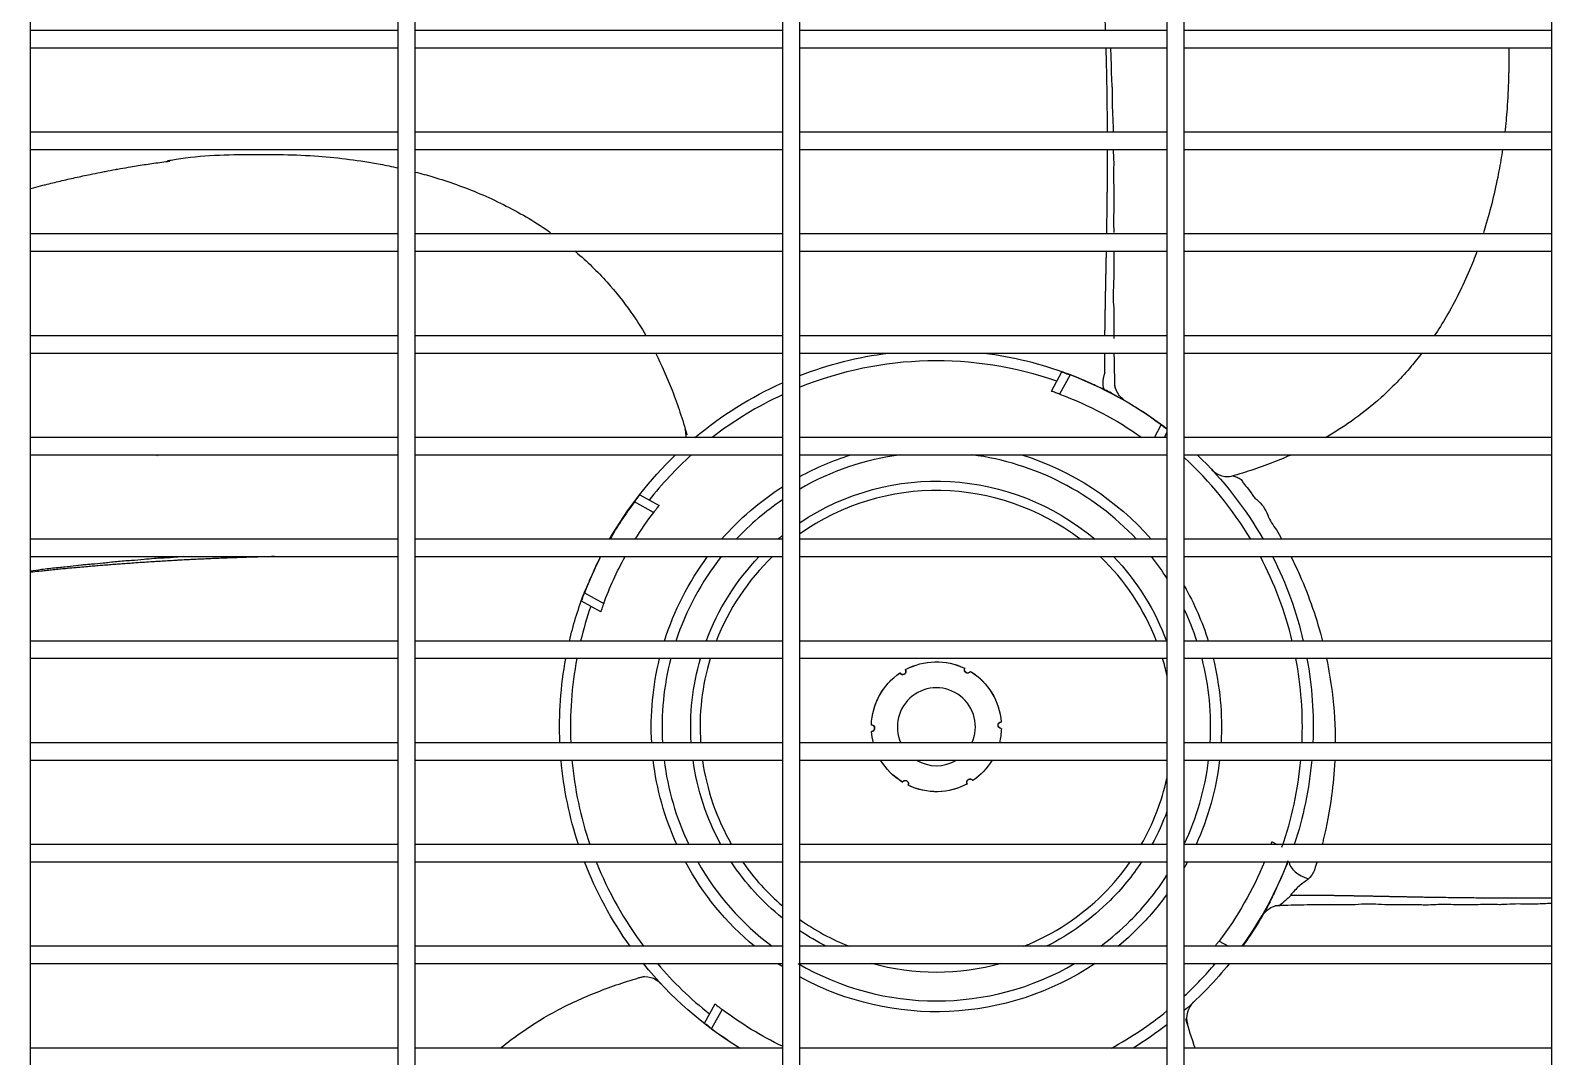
# Model space of a CAD drawing. Extents: x 58467 to 79089, y -33726 to -17391.
# Drawn here: x 72204.52 to 72239.64, y -19192.03 to -19168.33 of the extents above; entities that cross this region are included whole.
import ezdxf

# ---------------------------------------------------------------- set-up
doc = ezdxf.new("R2010")
doc.units = 0
doc.header["$LTSCALE"] = 100

# ---------------------------------------------------------------- blocks, each defined once
blk = doc.blocks.new('ZSGT')
at = {"color": 3}
for p, q in [((40264.634, -24624.08, -3.539), (40264.634, -24505.717, -3.539)), ((40273.112, -24505.717, -3.539), (40273.112, -24624.08, -3.539)), ((40273.512, -24624.08, -3.539), (40273.512, -24505.717, -3.539)), ((40281.991, -24505.717, -3.539), (40281.991, -24624.08, -3.539)), ((40282.391, -24624.08, -3.539), (40282.391, -24505.717, -3.539)), ((40290.87, -24505.717, -3.539), (40290.87, -24624.08, -3.539)), ((40291.27, -24624.08, -3.539), (40291.27, -24505.717, -3.539)), ((40299.748, -24505.717, -3.539), (40299.748, -24624.08, -3.539)), ((40273.113, -24579.479, -3.539), (40264.634, -24579.479, -3.539)), ((40281.992, -24579.479, -3.539), (40273.513, -24579.479, -3.539)), ((40290.869, -24579.479, -3.539), (40282.392, -24579.479, -3.539)), ((40299.748, -24579.479, -3.539), (40291.269, -24579.479, -3.539)), ((40264.634, -24579.878, -3.539), (40273.113, -24579.878, -3.539)), ((40273.513, -24579.878, -3.539), (40281.992, -24579.878, -3.539)), ((40282.392, -24579.878, -3.539), (40290.869, -24579.878, -3.539)), ((40291.269, -24579.878, -3.539), (40299.748, -24579.878, -3.539)), ((40273.113, -24581.828, -3.539), (40264.634, -24581.828, -3.539)), ((40281.992, -24581.828, -3.539), (40273.513, -24581.828, -3.539)), ((40290.869, -24581.828, -3.539), (40282.392, -24581.828, -3.539)), ((40299.748, -24581.828, -3.539), (40291.269, -24581.828, -3.539)), ((40264.634, -24582.228, -3.539), (40273.113, -24582.228, -3.539)), ((40273.513, -24582.228, -3.539), (40281.992, -24582.228, -3.539)), ((40282.392, -24582.228, -3.539), (40290.869, -24582.228, -3.539)), ((40291.269, -24582.228, -3.539), (40299.748, -24582.228, -3.539)), ((40273.113, -24584.178, -3.539), (40264.634, -24584.178, -3.539)), ((40281.992, -24584.178, -3.539), (40273.513, -24584.178, -3.539)), ((40290.869, -24584.178, -3.539), (40282.392, -24584.178, -3.539)), ((40299.748, -24584.178, -3.539), (40291.269, -24584.178, -3.539)), ((40264.634, -24584.578, -3.539), (40273.113, -24584.578, -3.539)), ((40273.513, -24584.578, -3.539), (40281.992, -24584.578, -3.539)), ((40282.392, -24584.578, -3.539), (40290.869, -24584.578, -3.539)), ((40291.269, -24584.578, -3.539), (40299.748, -24584.578, -3.539)), ((40273.113, -24586.527, -3.539), (40264.634, -24586.527, -3.539)), ((40281.992, -24586.527, -3.539), (40273.513, -24586.527, -3.539)), ((40290.869, -24586.527, -3.539), (40282.392, -24586.527, -3.539)), ((40299.748, -24586.527, -3.539), (40291.269, -24586.527, -3.539)), ((40264.634, -24586.927, -3.539), (40273.113, -24586.927, -3.539)), ((40273.513, -24586.927, -3.539), (40281.992, -24586.927, -3.539)), ((40282.392, -24586.927, -3.539), (40290.869, -24586.927, -3.539)), ((40291.269, -24586.927, -3.539), (40299.748, -24586.927, -3.539)), ((40288.201, -24587.808, -3.539), (40288.445, -24587.362, -3.539)), ((40288.635, -24587.432, -3.539), (40288.392, -24587.876, -3.539)), ((40273.113, -24588.878, -3.539), (40264.634, -24588.878, -3.539)), ((40281.992, -24588.878, -3.539), (40273.513, -24588.878, -3.539)), ((40290.869, -24588.878, -3.539), (40282.392, -24588.878, -3.539)), ((40290.579, -24588.878, -3.539), (40290.739, -24588.587, -3.539)), ((40290.87, -24588.765, -3.539), (40290.807, -24588.878, -3.539)), ((40299.748, -24588.878, -3.539), (40291.269, -24588.878, -3.539)), ((40264.634, -24589.278, -3.539), (40273.113, -24589.278, -3.539)), ((40267.545, -24589.278, -3.539), (40267.566, -24589.29, -3.539)), ((40273.513, -24589.278, -3.539), (40281.992, -24589.278, -3.539)), ((40282.392, -24589.278, -3.539), (40290.869, -24589.278, -3.539)), ((40291.269, -24589.278, -3.539), (40299.748, -24589.278, -3.539)), ((40291.906, -24589.621, -3.539), (40291.924, -24589.641, -3.539)), ((40278.7, -24590.204, -3.539), (40279.145, -24590.448, -3.539)), ((40279.02, -24590.608, -3.539), (40278.577, -24590.365, -3.539)), ((40273.113, -24591.228, -3.539), (40264.634, -24591.228, -3.539)), ((40281.992, -24591.228, -3.539), (40273.513, -24591.228, -3.539)), ((40290.869, -24591.228, -3.539), (40282.392, -24591.228, -3.539)), ((40299.748, -24591.228, -3.539), (40291.269, -24591.228, -3.539)), ((40264.634, -24591.628, -3.539), (40273.113, -24591.628, -3.539)), ((40273.513, -24591.628, -3.539), (40281.992, -24591.628, -3.539)), ((40282.392, -24591.628, -3.539), (40290.869, -24591.628, -3.539)), ((40291.269, -24591.628, -3.539), (40299.748, -24591.628, -3.539)), ((40277.798, -24592.902, -3.539), (40277.353, -24592.658, -3.539)), ((40277.423, -24592.468, -3.539), (40277.866, -24592.712, -3.539)), ((40273.113, -24593.577, -3.539), (40264.634, -24593.577, -3.539)), ((40281.992, -24593.577, -3.539), (40273.513, -24593.577, -3.539)), ((40290.869, -24593.577, -3.539), (40282.392, -24593.577, -3.539)), ((40299.748, -24593.577, -3.539), (40291.269, -24593.577, -3.539)), ((40264.634, -24593.977, -3.539), (40273.113, -24593.977, -3.539)), ((40273.513, -24593.977, -3.539), (40281.992, -24593.977, -3.539)), ((40282.392, -24593.977, -3.539), (40290.869, -24593.977, -3.539)), ((40291.269, -24593.977, -3.539), (40299.748, -24593.977, -3.539)), ((40273.113, -24595.927, -3.539), (40264.634, -24595.927, -3.539)), ((40281.992, -24595.927, -3.539), (40273.513, -24595.927, -3.539)), ((40290.869, -24595.927, -3.539), (40282.392, -24595.927, -3.539)), ((40299.748, -24595.927, -3.539), (40291.269, -24595.927, -3.539)), ((40264.634, -24596.327, -3.539), (40273.113, -24596.327, -3.539)), ((40273.513, -24596.327, -3.539), (40281.992, -24596.327, -3.539)), ((40282.392, -24596.327, -3.539), (40290.869, -24596.327, -3.539)), ((40291.269, -24596.327, -3.539), (40299.748, -24596.327, -3.539)), ((40273.113, -24598.277, -3.539), (40264.634, -24598.277, -3.539)), ((40281.992, -24598.277, -3.539), (40273.513, -24598.277, -3.539)), ((40290.869, -24598.277, -3.539), (40282.392, -24598.277, -3.539)), ((40299.748, -24598.277, -3.539), (40291.269, -24598.277, -3.539)), ((40293.295, -24598.211, -3.539), (40293.415, -24598.277, -3.539)), ((40264.634, -24598.677, -3.539), (40273.113, -24598.677, -3.539)), ((40273.513, -24598.677, -3.539), (40281.992, -24598.677, -3.539)), ((40282.392, -24598.677, -3.539), (40290.869, -24598.677, -3.539)), ((40291.269, -24598.677, -3.539), (40299.748, -24598.677, -3.539)), ((40292.073, -24600.506, -3.539), (40292.293, -24600.626, -3.539)), ((40273.113, -24600.626, -3.539), (40264.634, -24600.626, -3.539)), ((40281.992, -24600.626, -3.539), (40273.513, -24600.626, -3.539)), ((40290.869, -24600.626, -3.539), (40282.392, -24600.626, -3.539)), ((40299.748, -24600.626, -3.539), (40291.269, -24600.626, -3.539)), ((40264.634, -24601.026, -3.539), (40273.113, -24601.026, -3.539)), ((40273.513, -24601.026, -3.539), (40281.992, -24601.026, -3.539)), ((40282.392, -24601.026, -3.539), (40290.869, -24601.026, -3.539)), ((40291.269, -24601.026, -3.539), (40299.748, -24601.026, -3.539)), ((40279.188, -24601.492, -3.539), (40279.17, -24601.472, -3.539)), ((40291.482, -24601.916, -3.539), (40291.463, -24601.934, -3.539)), ((40280.194, -24602.404, -3.539), (40280.438, -24601.959, -3.539)), ((40280.598, -24602.083, -3.539), (40280.355, -24602.526, -3.539)), ((40273.113, -24602.976, -3.539), (40264.634, -24602.976, -3.539)), ((40281.992, -24602.976, -3.539), (40273.513, -24602.976, -3.539)), ((40290.869, -24602.976, -3.539), (40282.392, -24602.976, -3.539)), ((40299.748, -24602.976, -3.539), (40291.269, -24602.976, -3.539))]:
    blk.add_line(p, q, dxfattribs=at)
at = {"color": 3, "extrusion": (0, 0, -1)}
for centre, radius, start, end in [((-40285.547, -24595.556, 3.539), 8.699, 68.7281, 82.7104), ((-40285.547, -24595.556, 3.539), 8.699, 97.2888, 110.4357), ((-40285.551, -24595.558, 3.539), 8.702, 50.1375, 65.8505), ((-40285.547, -24595.557, 3.539), 8.191, 110.3267, 125.3728), ((-40285.547, -24595.557, 3.539), 8.699, 117.6697, 127.7283), ((-40285.547, -24595.557, 3.539), 8.699, 29.8462, 46.2041), ((-40285.547, -24595.557, 3.539), 6.582, 61.3463, 72.5288), ((-40285.547, -24595.557, 3.539), 6.582, 107.46, 138.87), ((-40285.547, -24595.557, 3.539), 8.699, 133.7974, 150.1554), ((-40285.547, -24595.557, 3.539), 5.671, 56.1881, 130.2356), ((-40285.547, -24595.557, 3.539), 6.582, 41.1187, 57.3019), ((-40285.547, -24595.557, 3.539), 8.191, 31.9061, 37.1733), ((-40285.547, -24595.557, 3.539), 5.671, 49.7531, 51.1706), ((-40285.547, -24595.557, 3.539), 8.191, 20.3267, 28.6663), ((-40285.547, -24595.557, 3.539), 6.582, 17.4994, 36.6469), ((-40285.547, -24595.557, 3.539), 5.671, 20.4244, 43.8468), ((-40285.547, -24595.557, 3.539), 5.671, 136.1419, 159.8006), ((-40285.547, -24595.557, 3.539), 8.699, 153.1491, 166.8469), ((-40285.547, -24595.557, 3.539), 6.582, 150.3844, 162.4894), ((-40285.547, -24595.557, 3.539), 8.699, 13.1523, 20.4357), ((-40285.547, -24595.557, 3.539), 8.699, 357.5599, 10.4611), ((-40285.547, -24595.557, 3.539), 6.582, 356.7712, 13.8825), ((-40285.547, -24595.557, 3.539), 5.671, 356.2537, 16.1662), ((-40285.547, -24595.557, 3.539), 1.5, 61.5149, 115.7863), ((-40285.547, -24595.557, 3.539), 1.5, 61.6151, 115.8849), ((-40285.547, -24595.557, 3.539), 6.582, 166.1063, 183.2175), ((-40285.547, -24595.557, 3.539), 8.699, 169.5381, 182.4392), ((-40285.547, -24595.557, 3.539), 1.5, 1.6151, 55.8849), ((-40285.547, -24595.557, 3.539), 1.5, 1.5149, 55.7851), ((-40284.769, -24594.275, 3.539), 0.075, 150.1825, 327.3175), ((-40286.268, -24594.242, 3.539), 0.075, 210.1825, 27.3175), ((-40285.547, -24595.557, 3.539), 1.5, 121.5137, 175.7851), ((-40285.547, -24595.557, 3.539), 1.5, 121.6151, 175.8849), ((-40284.047, -24595.589, 3.539), 0.075, 90.1825, 267.3175), ((-40287.046, -24595.524, 3.539), 0.075, 270.1825, 87.3175), ((-40285.547, -24595.557, 3.539), 1.5, 181.5149, 194.2929), ((-40285.547, -24595.557, 3.539), 1.5, 181.6151, 194.293), ((-40285.547, -24595.557, 3.539), 1.5, 345.7067, 355.8849), ((-40285.547, -24595.557, 3.539), 1.5, 345.707, 355.7851), ((-40285.547, -24595.557, 3.539), 8.699, 341.7788, 354.9192), ((-40285.547, -24595.557, 3.539), 6.582, 335.5875, 353.2781), ((-40285.547, -24595.557, 3.539), 5.671, 331.3406, 352.1925), ((-40285.547, -24595.557, 3.539), 1.5, 301.6151, 329.0993), ((-40285.547, -24595.557, 3.539), 1.5, 301.5149, 329.0994), ((-40285.547, -24595.557, 3.539), 1.5, 210.8995, 235.8849), ((-40285.547, -24595.557, 3.539), 1.5, 210.8996, 235.7851), ((-40285.547, -24595.557, 3.539), 6.582, 186.7106, 204.4012), ((-40285.547, -24595.557, 3.539), 8.699, 185.0787, 198.2204), ((-40284.825, -24596.872, 3.539), 0.075, 30.1825, 207.3175), ((-40285.547, -24595.557, 3.539), 1.5, 241.6151, 295.8849), ((-40285.547, -24595.557, 3.539), 1.5, 241.5149, 295.7851), ((-40286.325, -24596.839, 3.539), 0.075, 330.1825, 147.3175), ((-40285.547, -24595.557, 3.539), 5.671, 200.1825, 208.6481), ((-40285.547, -24595.557, 3.539), 8.699, 324.354, 338.9829), ((-40285.547, -24595.557, 3.539), 6.582, 309.6281, 331.7062), ((-40285.547, -24595.557, 3.539), 5.671, 308.8237, 326.6212), ((-40285.547, -24595.557, 3.539), 5.671, 213.3675, 225), ((-40285.547, -24595.557, 3.539), 6.582, 208.2825, 209.5987), ((-40285.547, -24595.557, 3.539), 8.191, 202.3896, 217.1733), ((-40285.547, -24595.557, 3.539), 6.582, 216.0225, 225), ((-40285.547, -24595.557, 3.539), 5.671, 225, 243.36), ((-40285.547, -24595.557, 3.539), 8.699, 207.6697, 215.6475), ((-40285.547, -24595.557, 3.539), 5.671, 296.6287, 303.8063), ((-40285.547, -24595.557, 3.539), 6.582, 225, 230.3606), ((-40285.547, -24595.557, 3.539), 8.699, 301.4717, 321.0407), ((-40285.547, -24595.557, 3.539), 6.582, 302.6925, 303.8006), ((-40285.547, -24595.557, 3.539), 6.582, 236.1881, 298.6481), ((-40285.547, -24595.557, 3.539), 5.671, 254.6606, 285.3281), ((-40285.547, -24595.557, 3.539), 8.699, 218.9608, 228.8617), ((-40285.547, -24595.557, 3.539), 8.191, 295.7297, 307.1733), ((-40285.547, -24595.557, 3.539), 8.699, 232.2719, 238.5298)]:
    blk.add_arc(centre, radius, start, end, dxfattribs=at)
at = {"color": 3}
for centre, radius, start, end in [((40285.548, -24595.556, -3.539), 8.449, 70.7965, 111.9425), ((40285.542, -24595.558, -3.539), 8.694, 53.2955, 69.1626), ((40285.547, -24595.557, -3.539), 8.449, 114.8886, 127.7673), ((40285.547, -24595.557, -3.539), 8.449, 131.9985, 141.7132), ((40285.547, -24595.557, -3.539), 6.332, 97.4588, 119.8969), ((40285.547, -24595.557, -3.539), 6.332, 43.1269, 82.5413), ((40285.547, -24595.557, -3.539), 8.449, 30.8221, 47.3623), ((40285.547, -24595.557, -3.539), 6.332, 124.1663, 136.8731), ((40285.547, -24595.557, -3.539), 5.455, 52.5206, 125.3531), ((40285.547, -24595.557, -3.539), 8.691, 143.3149, 150.1257), ((40285.547, -24595.557, -3.539), 8.691, 153.1224, 159.1851), ((40285.547, -24595.557, -3.539), 6.332, 141.6487, 161.7863), ((40285.547, -24595.557, -3.539), 5.455, 133.9256, 158.7262), ((40285.547, -24595.557, -3.539), 5.455, 21.2737, 46.0744), ((40285.547, -24595.557, -3.539), 6.332, 32.7938, 38.3513), ((40285.547, -24595.557, -3.539), 8.449, 13.5504, 27.7135), ((40285.547, -24595.557, -3.539), 8.449, 160.7868, 166.4509), ((40285.547, -24595.557, -3.539), 6.332, 18.2138, 25.3407), ((40285.547, -24595.557, -3.539), 8.449, 169.2259, 182.5124), ((40285.547, -24595.557, -3.539), 6.332, 165.5606, 183.3525), ((40285.547, -24595.557, -3.539), 5.455, 163.17, 183.8925), ((40285.547, -24595.557, -3.539), 5.455, 12.6281, 16.83), ((40285.547, -24595.557, -3.539), 6.332, 356.6475, 14.4394), ((40285.547, -24595.557, -3.539), 8.449, 357.4888, 10.7754), ((40285.547, -24595.557, -3.539), 0.9, 335.7, 204.3), ((40285.547, -24595.557, -3.539), 8.449, 185.2309, 198.779), ((40285.547, -24595.557, -3.539), 6.332, 186.9862, 205.4419), ((40285.547, -24595.557, -3.539), 5.455, 188.1225, 209.9138), ((40285.547, -24595.557, -3.539), 0.9, 238.86, 301.14), ((40285.547, -24595.557, -3.539), 6.332, 334.6538, 353.0137), ((40285.547, -24595.557, -3.539), 8.449, 340.7868, 354.7704), ((40285.547, -24595.557, -3.539), 5.455, 330.0863, 347.3662), ((40285.547, -24595.557, -3.539), 8.449, 201.6703, 216.8719), ((40285.547, -24595.557, -3.539), 6.332, 209.52, 233.19), ((40285.547, -24595.557, -3.539), 5.455, 214.8862, 229.32), ((40285.547, -24595.557, -3.539), 5.455, 315, 325.1138), ((40285.547, -24595.557, -3.539), 8.691, 324.3167, 339.1851), ((40285.547, -24595.557, -3.539), 6.332, 315, 327.2006), ((40285.547, -24595.557, -3.539), 5.455, 291.6619, 315), ((40285.547, -24595.557, -3.539), 5.455, 234.6525, 248.3381), ((40285.547, -24595.557, -3.539), 6.332, 306.81, 315), ((40285.547, -24595.557, -3.539), 8.449, 220.3428, 231.7132), ((40285.547, -24595.557, -3.539), 6.332, 239.7431, 300.2569), ((40285.547, -24595.557, -3.539), 8.449, 312.6368, 319.6553), ((40285.547, -24595.557, -3.539), 8.449, 298.5801, 309.0506), ((40285.547, -24595.557, -3.539), 8.691, 233.3149, 238.6118)]:
    blk.add_arc(centre, radius, start, end, dxfattribs=at)
at = {"color": 3, "extrusion": (5.39034e-06, 5.03151e-06, 1)}
blk.add_arc((40279.269, -24588.833, -3.447), 0.5, 354.8443, 16.4677, dxfattribs=at)
at = {"color": 3, "extrusion": (5.64183e-06, -6.04419e-06, 1)}
blk.add_arc((40292.27, -24589.279, -3.162), 0.5, 223.0877, 286.4734, dxfattribs=at)
at = {"color": 3, "extrusion": (-5.50525e-06, 5.89787e-06, 1)}
blk.add_arc((40278.823, -24601.834, -3.908), 0.5, 43.0877, 106.4735, dxfattribs=at)
at = {"color": 3, "extrusion": (-5.62471e-06, -5.25028e-06, 1)}
blk.add_arc((40291.824, -24602.28, -3.635), 0.5, 133.0877, 196.4725, dxfattribs=at)
at = {"color": 3}
blk.add_ellipse((40294.166, -24598.768, -3.539), major_axis=(-0.468, 0.175), ratio=0.588101, start_param=0.279088, end_param=1.726902, dxfattribs=at)
for points, knots in [([(40289.453, -24579.481, -3.539), (40289.451, -24579.432, -3.539), (40289.447, -24579.317, -3.539), (40289.442, -24579.17, -3.539), (40289.435, -24579.006, -3.539), (40289.429, -24578.858, -3.539), (40289.422, -24578.692, -3.539), (40289.415, -24578.541, -3.539), (40289.407, -24578.391, -3.539), (40289.399, -24578.225, -3.539), (40289.391, -24578.079, -3.539), (40289.382, -24577.917, -3.539), (40289.374, -24577.772, -3.539), (40289.365, -24577.632, -3.539), (40289.361, -24577.556, -3.539), (40289.359, -24577.529, -3.539)], [0, 0, 0, 0, 0.075374, 0.176188, 0.226595, 0.327409, 0.403019, 0.47863, 0.55424, 0.629851, 0.730665, 0.781072, 0.881886, 0.957497, 1, 1, 1, 1]), ([(40289.497, -24581.828, -3.539), (40289.497, -24581.792, -3.539), (40289.497, -24581.722, -3.539), (40289.496, -24581.586, -3.539), (40289.495, -24581.453, -3.539), (40289.493, -24581.289, -3.539), (40289.492, -24581.157, -3.539), (40289.49, -24580.993, -3.539), (40289.488, -24580.862, -3.539), (40289.485, -24580.697, -3.539), (40289.482, -24580.565, -3.539), (40289.479, -24580.398, -3.539), (40289.476, -24580.263, -3.539), (40289.471, -24580.093, -3.539), (40289.468, -24579.974, -3.539), (40289.466, -24579.889, -3.539), (40289.465, -24579.871, -3.539)], [0, 0, 0, 0, 0.054128, 0.105118, 0.207098, 0.258088, 0.360068, 0.411058, 0.513038, 0.564028, 0.666008, 0.716998, 0.818978, 0.869968, 0.971948, 1, 1, 1, 1]), ([(40289.635, -24581.827, -3.539), (40289.635, -24581.804, -3.539), (40289.634, -24581.651, -3.539), (40289.621, -24581.399, -3.539), (40289.612, -24581.17, -3.539), (40289.612, -24580.989, -3.539), (40289.613, -24580.866, -3.539), (40289.607, -24580.746, -3.539), (40289.593, -24580.578, -3.539), (40289.588, -24580.385, -3.539), (40289.586, -24580.164, -3.539), (40289.58, -24580.005, -3.539), (40289.574, -24579.911, -3.539), (40289.572, -24579.872, -3.539)], [0, 0, 0, 0, 0.032499, 0.217887, 0.394885, 0.465501, 0.52211, 0.573462, 0.630237, 0.769056, 0.849466, 0.935544, 1, 1, 1, 1]), ([(40298.763, -24579.879, -3.539), (40298.765, -24580.35, -3.539), (40298.752, -24581, -3.539), (40298.69, -24581.65, -3.539), (40298.669, -24581.83, -3.539)], [0, 0, 0, 0, 0.723565, 1, 1, 1, 1]), ([(40289.48, -24584.177, -3.539), (40289.481, -24584.16, -3.539), (40289.482, -24584.096, -3.539), (40289.483, -24583.999, -3.539), (40289.485, -24583.856, -3.539), (40289.487, -24583.727, -3.539), (40289.489, -24583.579, -3.539), (40289.491, -24583.446, -3.539), (40289.492, -24583.314, -3.539), (40289.494, -24583.166, -3.539), (40289.495, -24583.036, -3.539), (40289.496, -24582.89, -3.539), (40289.497, -24582.761, -3.539), (40289.497, -24582.615, -3.539), (40289.498, -24582.469, -3.539), (40289.498, -24582.34, -3.539), (40289.498, -24582.26, -3.539), (40289.498, -24582.229, -3.539)], [0, 0, 0, 0, 0.027433, 0.102463, 0.152482, 0.252522, 0.302541, 0.377571, 0.4526, 0.50262, 0.602659, 0.652679, 0.727708, 0.802738, 0.877767, 0.952797, 1, 1, 1, 1]), ([(40289.654, -24584.143, -3.539), (40289.65, -24584.042, -3.539), (40289.638, -24583.882, -3.539), (40289.651, -24583.618, -3.539), (40289.658, -24583.291, -3.539), (40289.643, -24582.973, -3.539), (40289.646, -24582.732, -3.539), (40289.648, -24582.569, -3.539), (40289.648, -24582.486, -3.539), (40289.641, -24582.373, -3.539), (40289.636, -24582.282, -3.539), (40289.635, -24582.229, -3.539)], [0, 0, 0, 0, 0.153476, 0.264532, 0.383214, 0.619071, 0.799507, 0.831601, 0.860485, 0.918311, 1, 1, 1, 1]), ([(40298.616, -24582.23, -3.539), (40298.592, -24582.393, -3.539), (40298.496, -24582.966, -3.539), (40298.344, -24583.606, -3.539), (40298.199, -24584.077, -3.539), (40298.176, -24584.149, -3.539)], [0, 0, 0, 0, 0.251534, 0.886152, 1, 1, 1, 1]), ([(40264.634, -24583.128, -3.539), (40264.638, -24583.127, -3.539), (40264.715, -24583.107, -3.539), (40264.829, -24583.077, -3.539), (40264.997, -24583.035, -3.539), (40265.149, -24582.998, -3.539), (40265.321, -24582.956, -3.539), (40265.494, -24582.916, -3.539), (40265.668, -24582.877, -3.539), (40265.84, -24582.839, -3.539), (40266.032, -24582.798, -3.539), (40266.206, -24582.763, -3.539), (40266.399, -24582.725, -3.539), (40266.554, -24582.696, -3.539), (40266.749, -24582.661, -3.539), (40266.925, -24582.631, -3.539), (40267.122, -24582.598, -3.539), (40267.302, -24582.57, -3.539), (40267.483, -24582.544, -3.539), (40267.666, -24582.519, -3.539), (40267.787, -24582.503, -3.539), (40267.847, -24582.495, -3.539)], [0, 0, 0, 0, 0.003613, 0.076073, 0.112302, 0.166647, 0.220991, 0.275335, 0.32968, 0.384024, 0.438368, 0.510827, 0.547057, 0.619516, 0.655746, 0.728205, 0.782549, 0.836893, 0.891238, 0.945582, 1, 1, 1, 1]), ([(40267.795, -24582.489, -3.539), (40267.825, -24582.483, -3.539), (40268.438, -24582.365, -3.539), (40269.608, -24582.329, -3.539), (40271.221, -24582.347, -3.539), (40272.372, -24582.497, -3.539), (40272.98, -24582.621, -3.539), (40273.115, -24582.651, -3.539)], [0, 0, 0, 0, 0.017033, 0.353101, 0.655124, 0.923021, 1, 1, 1, 1]), ([(40273.516, -24582.747, -3.539), (40273.653, -24582.782, -3.539), (40274.157, -24582.922, -3.539), (40275.028, -24583.231, -3.539), (40275.915, -24583.672, -3.539), (40276.442, -24584.006, -3.539), (40276.625, -24584.133, -3.539), (40276.64, -24584.144, -3.539)], [0, 0, 0, 0, 0.124316, 0.45964, 0.807719, 0.983963, 1, 1, 1, 1]), ([(40277.205, -24584.577, -3.539), (40277.212, -24584.582, -3.539), (40277.473, -24584.803, -3.539), (40277.932, -24585.246, -3.539), (40278.458, -24585.906, -3.539), (40278.733, -24586.335, -3.539), (40278.841, -24586.519, -3.539)], [0, 0, 0, 0, 0.009856, 0.405385, 0.751633, 1, 1, 1, 1]), ([(40289.439, -24586.528, -3.539), (40289.439, -24586.503, -3.539), (40289.439, -24586.45, -3.539), (40289.44, -24586.362, -3.539), (40289.442, -24586.263, -3.539), (40289.444, -24586.162, -3.539), (40289.445, -24586.046, -3.539), (40289.447, -24585.944, -3.539), (40289.449, -24585.828, -3.539), (40289.451, -24585.71, -3.539), (40289.453, -24585.59, -3.539), (40289.455, -24585.485, -3.539), (40289.458, -24585.378, -3.539), (40289.46, -24585.255, -3.539), (40289.462, -24585.127, -3.539), (40289.465, -24585.002, -3.539), (40289.468, -24584.876, -3.539), (40289.47, -24584.751, -3.539), (40289.472, -24584.652, -3.539), (40289.473, -24584.599, -3.539), (40289.473, -24584.578, -3.539)], [0, 0, 0, 0, 0.040122, 0.086532, 0.132942, 0.202558, 0.248968, 0.318584, 0.364994, 0.43461, 0.504225, 0.550636, 0.597046, 0.666662, 0.736277, 0.782688, 0.852303, 0.921919, 0.968329, 1, 1, 1, 1]), ([(40289.652, -24586.595, -3.539), (40289.651, -24586.577, -3.539), (40289.651, -24586.536, -3.539), (40289.651, -24586.435, -3.539), (40289.652, -24586.312, -3.539), (40289.65, -24586.181, -3.539), (40289.653, -24586.073, -3.539), (40289.652, -24585.971, -3.539), (40289.645, -24585.809, -3.539), (40289.628, -24585.625, -3.539), (40289.644, -24585.345, -3.539), (40289.659, -24584.969, -3.539), (40289.651, -24584.729, -3.539), (40289.652, -24584.576, -3.539)], [0, 0, 0, 0, 0.023979, 0.057821, 0.139707, 0.202549, 0.263082, 0.301331, 0.341759, 0.491813, 0.616194, 0.749702, 1, 1, 1, 1]), ([(40298.026, -24584.582, -3.539), (40297.973, -24584.728, -3.539), (40297.769, -24585.243, -3.539), (40297.444, -24585.897, -3.539), (40297.138, -24586.385, -3.539), (40297.041, -24586.529, -3.539)], [0, 0, 0, 0, 0.214057, 0.763166, 1, 1, 1, 1]), ([(40279.062, -24586.924, -3.539), (40279.204, -24587.204, -3.539), (40279.475, -24587.823, -3.539), (40279.689, -24588.464, -3.539), (40279.785, -24588.814, -3.539)], [0, 0, 0, 0, 0.466455, 1, 1, 1, 1]), ([(40289.436, -24587.368, -3.539), (40289.436, -24587.352, -3.539), (40289.436, -24587.31, -3.539), (40289.435, -24587.226, -3.539), (40289.435, -24587.134, -3.539), (40289.435, -24587.04, -3.539), (40289.435, -24586.975, -3.539), (40289.435, -24586.937, -3.539), (40289.435, -24586.928, -3.539)], [0, 0, 0, 0, 0.114118, 0.296477, 0.570016, 0.752375, 0.934735, 1, 1, 1, 1]), ([(40289.673, -24587.735, -3.539), (40289.666, -24587.539, -3.539), (40289.659, -24587.27, -3.539), (40289.655, -24587.001, -3.539), (40289.654, -24586.928, -3.539)], [0, 0, 0, 0, 0.728232, 1, 1, 1, 1]), ([(40296.752, -24586.933, -3.539), (40296.674, -24587.035, -3.539), (40296.384, -24587.395, -3.539), (40295.857, -24587.942, -3.539), (40295.177, -24588.484, -3.539), (40294.725, -24588.77, -3.539), (40294.518, -24588.889, -3.539)], [0, 0, 0, 0, 0.130207, 0.467681, 0.763107, 1, 1, 1, 1]), ([(40288.445, -24587.362, -3.539), (40288.445, -24587.362, -3.539), (40288.449, -24587.364, -3.539), (40288.463, -24587.368, -3.539), (40288.473, -24587.372, -3.539), (40288.499, -24587.382, -3.539), (40288.515, -24587.387, -3.539), (40288.551, -24587.4, -3.539), (40288.571, -24587.408, -3.539), (40288.606, -24587.421, -3.539), (40288.621, -24587.426, -3.539), (40288.635, -24587.432, -3.539)], [0, 0, 0, 0, 0.211758, 0.211758, 0.423432, 0.423432, 0.636431, 0.636431, 0.852021, 0.852021, 1, 1, 1, 1]), ([(40289.432, -24587.776, -3.539), (40289.412, -24587.766, -3.539), (40289.392, -24587.757, -3.539), (40289.275, -24587.703, -3.539), (40289.178, -24587.659, -3.539), (40288.994, -24587.576, -3.539), (40288.908, -24587.538, -3.539), (40288.742, -24587.467, -3.539), (40288.663, -24587.434, -3.539), (40288.584, -24587.405, -3.539)], [0, 0, 0, 0, 0.07319, 0.07319, 0.416738, 0.416738, 0.719921, 0.719921, 1, 1, 1, 1]), ([(40289.433, -24587.381, -3.539), (40289.404, -24587.472, -3.539), (40289.389, -24587.558, -3.539), (40289.388, -24587.697, -3.539), (40289.404, -24587.75, -3.539), (40289.432, -24587.776, -3.539)], [0, 0, 0, 0, 0.5, 0.5, 1, 1, 1, 1]), ([(40288.392, -24587.876, -3.539), (40288.371, -24587.868, -3.539), (40288.349, -24587.86, -3.539), (40288.308, -24587.846, -3.539), (40288.289, -24587.839, -3.539), (40288.255, -24587.827, -3.539), (40288.241, -24587.822, -3.539), (40288.218, -24587.814, -3.539), (40288.21, -24587.811, -3.539), (40288.203, -24587.809, -3.539), (40288.201, -24587.808, -3.539), (40288.201, -24587.808, -3.539)], [0, 0, 0, 0, 0.21816, 0.21816, 0.436362, 0.436362, 0.653817, 0.653817, 0.868707, 0.868707, 1, 1, 1, 1]), ([(40289.869, -24587.998, -3.539), (40289.833, -24587.973, -3.539), (40289.762, -24587.911, -3.539), (40289.694, -24587.778, -3.539), (40289.659, -24587.67, -3.539), (40289.668, -24587.613, -3.539), (40289.668, -24587.611, -3.539)], [0, 0, 0, 0, 0.282775, 0.623842, 0.989494, 1, 1, 1, 1]), ([(40290.739, -24588.587, -3.539), (40290.757, -24588.601, -3.539), (40290.776, -24588.615, -3.539), (40290.81, -24588.641, -3.539), (40290.826, -24588.653, -3.539), (40290.852, -24588.673, -3.539), (40290.862, -24588.681, -3.539), (40290.871, -24588.687, -3.539)], [0, 0, 0, 0, 0.355398, 0.355398, 0.710856, 0.710856, 1, 1, 1, 1]), ([(40293.713, -24589.291, -3.539), (40293.583, -24589.348, -3.539), (40293.117, -24589.539, -3.539), (40292.64, -24589.699, -3.539), (40292.289, -24589.795, -3.539)], [0, 0, 0, 0, 0.284303, 1, 1, 1, 1]), ([(40292.406, -24589.765, -3.539), (40292.406, -24589.768, -3.539), (40292.41, -24589.771, -3.539), (40292.43, -24589.779, -3.539), (40292.446, -24589.783, -3.539), (40292.496, -24589.798, -3.539), (40292.531, -24589.81, -3.539), (40292.591, -24589.853, -3.539), (40292.606, -24589.886, -3.539), (40292.643, -24589.942, -3.539), (40292.664, -24589.968, -3.539), (40292.733, -24590.045, -3.539), (40292.774, -24590.1, -3.539), (40292.831, -24590.183, -3.539), (40292.848, -24590.211, -3.539), (40292.887, -24590.264, -3.539), (40292.914, -24590.287, -3.539), (40292.999, -24590.358, -3.539), (40293.052, -24590.413, -3.539), (40293.138, -24590.536, -3.539), (40293.17, -24590.604, -3.539), (40293.222, -24590.735, -3.539), (40293.252, -24590.792, -3.539), (40293.321, -24590.902, -3.539), (40293.361, -24590.957, -3.539), (40293.438, -24591.084, -3.539), (40293.478, -24591.154, -3.539), (40293.517, -24591.225, -3.539)], [0, 0, 0, 0, 0.020274, 0.020274, 0.047518, 0.047518, 0.102008, 0.102008, 0.156498, 0.156498, 0.210988, 0.210988, 0.319967, 0.319967, 0.374457, 0.374457, 0.428947, 0.428947, 0.537926, 0.537926, 0.646906, 0.646906, 0.755886, 0.755886, 0.864865, 0.864865, 1, 1, 1, 1]), ([(40278.577, -24590.365, -3.539), (40278.591, -24590.346, -3.539), (40278.605, -24590.328, -3.539), (40278.631, -24590.293, -3.539), (40278.643, -24590.277, -3.539), (40278.665, -24590.249, -3.539), (40278.674, -24590.237, -3.539), (40278.689, -24590.218, -3.539), (40278.694, -24590.211, -3.539), (40278.699, -24590.205, -3.539), (40278.7, -24590.204, -3.539), (40278.7, -24590.204, -3.539)], [0, 0, 0, 0, 0.217793, 0.217793, 0.435623, 0.435623, 0.652794, 0.652794, 0.867695, 0.867695, 1, 1, 1, 1]), ([(40279.145, -24590.448, -3.539), (40279.145, -24590.448, -3.539), (40279.142, -24590.451, -3.539), (40279.133, -24590.462, -3.539), (40279.126, -24590.471, -3.539), (40279.109, -24590.493, -3.539), (40279.099, -24590.506, -3.539), (40279.075, -24590.536, -3.539), (40279.062, -24590.553, -3.539), (40279.04, -24590.583, -3.539), (40279.03, -24590.595, -3.539), (40279.02, -24590.608, -3.539)], [0, 0, 0, 0, 0.211356, 0.211356, 0.422617, 0.422617, 0.635365, 0.635365, 0.851032, 0.851032, 1, 1, 1, 1]), ([(40268.159, -24591.628, -3.539), (40268.102, -24591.633, -3.539), (40267.955, -24591.647, -3.539), (40267.785, -24591.659, -3.539), (40267.611, -24591.666, -3.539), (40267.448, -24591.674, -3.539), (40267.237, -24591.702, -3.539), (40267.005, -24591.717, -3.539), (40266.787, -24591.731, -3.539), (40266.557, -24591.753, -3.539), (40266.318, -24591.782, -3.539), (40266.105, -24591.802, -3.539), (40265.925, -24591.814, -3.539), (40265.754, -24591.829, -3.539), (40265.537, -24591.865, -3.539), (40265.282, -24591.884, -3.539), (40265.054, -24591.907, -3.539), (40264.847, -24591.934, -3.539), (40264.715, -24591.953, -3.539), (40264.632, -24591.964, -3.539)], [0, 0, 0, 0, 0.05251, 0.142079, 0.177348, 0.206327, 0.265132, 0.339751, 0.382815, 0.429016, 0.527009, 0.615313, 0.649401, 0.678603, 0.742262, 0.822382, 0.868126, 0.917465, 1, 1, 1, 1]), ([(40270.274, -24591.628, -3.539), (40270.256, -24591.628, -3.539), (40270.204, -24591.629, -3.539), (40270.084, -24591.632, -3.539), (40269.933, -24591.636, -3.539), (40269.767, -24591.641, -3.539), (40269.62, -24591.646, -3.539), (40269.472, -24591.651, -3.539), (40269.309, -24591.656, -3.539), (40269.161, -24591.662, -3.539), (40268.997, -24591.668, -3.539), (40268.849, -24591.675, -3.539), (40268.683, -24591.682, -3.539), (40268.532, -24591.689, -3.539), (40268.382, -24591.696, -3.539), (40268.216, -24591.705, -3.539), (40268.07, -24591.712, -3.539), (40267.908, -24591.721, -3.539), (40267.763, -24591.73, -3.539), (40267.602, -24591.74, -3.539), (40267.441, -24591.75, -3.539), (40267.295, -24591.759, -3.539), (40267.133, -24591.77, -3.539), (40266.986, -24591.78, -3.539), (40266.822, -24591.792, -3.539), (40266.676, -24591.802, -3.539), (40266.531, -24591.814, -3.539), (40266.372, -24591.826, -3.539), (40266.214, -24591.839, -3.539), (40266.057, -24591.852, -3.539), (40265.899, -24591.866, -3.539), (40265.758, -24591.878, -3.539), (40265.601, -24591.892, -3.539), (40265.459, -24591.906, -3.539), (40265.301, -24591.921, -3.539), (40265.158, -24591.935, -3.539), (40265.016, -24591.95, -3.539), (40264.86, -24591.966, -3.539), (40264.733, -24591.979, -3.539), (40264.653, -24591.988, -3.539), (40264.635, -24591.99, -3.539)], [0, 0, 0, 0, 0.009218, 0.026414, 0.060805, 0.086598, 0.112391, 0.138185, 0.163978, 0.198369, 0.215565, 0.249956, 0.275749, 0.301542, 0.327336, 0.353129, 0.38752, 0.404715, 0.439106, 0.4649, 0.490693, 0.525084, 0.54228, 0.576671, 0.602464, 0.628257, 0.65405, 0.679844, 0.714235, 0.740028, 0.765821, 0.800212, 0.817408, 0.851799, 0.877592, 0.903386, 0.929179, 0.954972, 0.989363, 1, 1, 1, 1]), ([(40277.766, -24591.671, -3.539), (40277.756, -24591.692, -3.539), (40277.747, -24591.712, -3.539), (40277.693, -24591.828, -3.539), (40277.649, -24591.926, -3.539), (40277.567, -24592.109, -3.539), (40277.529, -24592.196, -3.539), (40277.458, -24592.361, -3.539), (40277.425, -24592.441, -3.539), (40277.396, -24592.52, -3.539)], [0, 0, 0, 0, 0.07319, 0.07319, 0.416738, 0.416738, 0.719921, 0.719921, 1, 1, 1, 1]), ([(40293.732, -24591.627, -3.539), (40293.802, -24591.765, -3.539), (40293.867, -24591.904, -3.539), (40294.158, -24592.558, -3.539), (40294.333, -24593.076, -3.539), (40294.462, -24593.583, -3.539)], [0, 0, 0, 0, 0.21097, 0.21097, 1, 1, 1, 1]), ([(40277.353, -24592.658, -3.539), (40277.353, -24592.658, -3.539), (40277.355, -24592.655, -3.539), (40277.36, -24592.641, -3.539), (40277.363, -24592.63, -3.539), (40277.373, -24592.604, -3.539), (40277.378, -24592.588, -3.539), (40277.391, -24592.553, -3.539), (40277.399, -24592.532, -3.539), (40277.412, -24592.498, -3.539), (40277.417, -24592.483, -3.539), (40277.423, -24592.468, -3.539)], [0, 0, 0, 0, 0.211758, 0.211758, 0.423432, 0.423432, 0.636431, 0.636431, 0.852021, 0.852021, 1, 1, 1, 1]), ([(40277.866, -24592.712, -3.539), (40277.858, -24592.733, -3.539), (40277.85, -24592.755, -3.539), (40277.836, -24592.795, -3.539), (40277.829, -24592.815, -3.539), (40277.817, -24592.848, -3.539), (40277.812, -24592.863, -3.539), (40277.804, -24592.885, -3.539), (40277.801, -24592.894, -3.539), (40277.799, -24592.901, -3.539), (40277.798, -24592.902, -3.539), (40277.798, -24592.902, -3.539)], [0, 0, 0, 0, 0.21816, 0.21816, 0.436362, 0.436362, 0.653817, 0.653817, 0.868707, 0.868707, 1, 1, 1, 1]), ([(40294.554, -24593.984, -3.539), (40294.608, -24594.241, -3.539), (40294.65, -24594.495, -3.539), (40294.732, -24595.154, -3.539), (40294.754, -24595.552, -3.539), (40294.753, -24595.934, -3.539)], [0, 0, 0, 0, 0.378219, 0.378219, 1, 1, 1, 1]), ([(40284.703, -24594.315, -3.539), (40284.712, -24594.331, -3.539), (40284.748, -24594.357, -3.539), (40284.799, -24594.348, -3.539), (40284.828, -24594.322, -3.539), (40284.841, -24594.295, -3.539), (40284.842, -24594.264, -3.539), (40284.835, -24594.245, -3.539), (40284.831, -24594.237, -3.539)], [0, 0, 0, 0, 0.25, 0.5, 0.625, 0.75, 0.875, 1, 1, 1, 1]), ([(40286.2, -24594.205, -3.539), (40286.191, -24594.221, -3.539), (40286.186, -24594.265, -3.539), (40286.22, -24594.305, -3.539), (40286.257, -24594.317, -3.539), (40286.287, -24594.315, -3.539), (40286.314, -24594.3, -3.539), (40286.327, -24594.285, -3.539), (40286.332, -24594.277, -3.539)], [0, 0, 0, 0, 0.25, 0.5, 0.625, 0.75, 0.875, 1, 1, 1, 1]), ([(40284.049, -24595.667, -3.539), (40284.068, -24595.667, -3.539), (40284.108, -24595.649, -3.539), (40284.126, -24595.6, -3.539), (40284.118, -24595.561, -3.539), (40284.101, -24595.537, -3.539), (40284.075, -24595.521, -3.539), (40284.055, -24595.517, -3.539), (40284.046, -24595.517, -3.539)], [0, 0, 0, 0, 0.25, 0.5, 0.625, 0.75, 0.875, 1, 1, 1, 1]), ([(40294.742, -24596.342, -3.539), (40294.73, -24596.62, -3.539), (40294.705, -24596.888, -3.539), (40294.624, -24597.508, -3.539), (40294.559, -24597.849, -3.539), (40294.47, -24598.205, -3.539), (40294.46, -24598.243, -3.539), (40294.45, -24598.282, -3.539)], [0, 0, 0, 0, 0.387206, 0.387206, 0.93276, 0.93276, 1, 1, 1, 1]), ([(40293.273, -24598.276, -3.539), (40293.278, -24598.262, -3.539), (40293.282, -24598.249, -3.539), (40293.29, -24598.228, -3.539), (40293.292, -24598.22, -3.539), (40293.295, -24598.213, -3.539), (40293.295, -24598.211, -3.539), (40293.295, -24598.211, -3.539)], [0, 0, 0, 0, 0.355105, 0.355105, 0.755417, 0.755417, 1, 1, 1, 1]), ([(40293.328, -24599.442, -3.539), (40293.337, -24599.422, -3.539), (40293.347, -24599.401, -3.539), (40293.401, -24599.285, -3.539), (40293.445, -24599.188, -3.539), (40293.526, -24599.004, -3.539), (40293.564, -24598.918, -3.539), (40293.623, -24598.78, -3.539), (40293.645, -24598.728, -3.539), (40293.666, -24598.676, -3.539)], [0, 0, 0, 0, 0.08108, 0.08108, 0.461663, 0.461663, 0.79753, 0.79753, 1, 1, 1, 1]), ([(40294.334, -24598.677, -3.539), (40294.317, -24598.732, -3.539), (40294.298, -24598.786, -3.539), (40294.274, -24598.871, -3.539), (40294.26, -24598.903, -3.539), (40294.216, -24598.978, -3.539), (40294.186, -24599.023, -3.539), (40294.138, -24599.068, -3.539)], [0, 0, 0, 0, 0.427919, 0.427919, 0.71396, 0.71396, 1, 1, 1, 1]), ([(40294.138, -24599.068, -3.539), (40294.076, -24599.126, -3.539), (40293.993, -24599.176, -3.539), (40293.847, -24599.302, -3.539), (40293.786, -24599.377, -3.539), (40293.721, -24599.443, -3.539)], [0, 0, 0, 0, 0.5, 0.5, 1, 1, 1, 1]), ([(40293.735, -24599.445, -3.539), (40293.735, -24599.446, -3.539), (40293.735, -24599.446, -3.539), (40293.706, -24599.477, -3.539), (40293.676, -24599.506, -3.539), (40293.645, -24599.533, -3.539)], [0, 0, 0, 0, 0.000046, 0.000046, 1, 1, 1, 1]), ([(40293.735, -24599.445, -3.539), (40293.751, -24599.445, -3.539), (40293.792, -24599.445, -3.539), (40293.876, -24599.445, -3.539), (40293.968, -24599.444, -3.539), (40294.062, -24599.445, -3.539), (40294.146, -24599.445, -3.539), (40294.228, -24599.445, -3.539), (40294.323, -24599.446, -3.539), (40294.423, -24599.446, -3.539), (40294.535, -24599.448, -3.539), (40294.634, -24599.449, -3.539), (40294.74, -24599.45, -3.539), (40294.84, -24599.452, -3.539), (40294.941, -24599.453, -3.539), (40295.056, -24599.455, -3.539), (40295.158, -24599.457, -3.539), (40295.275, -24599.459, -3.539), (40295.392, -24599.461, -3.539), (40295.512, -24599.463, -3.539), (40295.617, -24599.465, -3.539), (40295.725, -24599.468, -3.539), (40295.848, -24599.47, -3.539), (40295.975, -24599.472, -3.539), (40296.101, -24599.475, -3.539), (40296.227, -24599.477, -3.539), (40296.352, -24599.48, -3.539), (40296.477, -24599.482, -3.539), (40296.601, -24599.484, -3.539), (40296.726, -24599.487, -3.539), (40296.851, -24599.489, -3.539), (40296.977, -24599.491, -3.539), (40297.103, -24599.493, -3.539), (40297.247, -24599.495, -3.539), (40297.376, -24599.497, -3.539), (40297.524, -24599.499, -3.539), (40297.657, -24599.501, -3.539), (40297.789, -24599.502, -3.539), (40297.937, -24599.503, -3.539), (40298.067, -24599.505, -3.539), (40298.212, -24599.506, -3.539), (40298.342, -24599.507, -3.539), (40298.488, -24599.507, -3.539), (40298.634, -24599.508, -3.539), (40298.781, -24599.508, -3.539), (40298.929, -24599.508, -3.539), (40299.062, -24599.508, -3.539), (40299.213, -24599.507, -3.539), (40299.349, -24599.507, -3.539), (40299.517, -24599.506, -3.539), (40299.639, -24599.505, -3.539), (40299.727, -24599.504, -3.539), (40299.749, -24599.504, -3.539)], [0, 0, 0, 0, 0.009657, 0.02509, 0.048239, 0.063672, 0.079104, 0.094537, 0.109969, 0.133118, 0.148551, 0.1717, 0.187132, 0.202565, 0.225714, 0.241146, 0.264295, 0.279728, 0.302877, 0.326025, 0.341458, 0.356891, 0.380039, 0.403188, 0.418621, 0.44177, 0.464919, 0.480351, 0.5035, 0.526649, 0.542082, 0.56523, 0.588379, 0.603812, 0.634677, 0.65011, 0.673259, 0.696407, 0.71184, 0.742705, 0.758138, 0.781287, 0.804435, 0.827584, 0.850733, 0.873882, 0.897031, 0.912464, 0.943329, 0.958761, 0.989626, 1, 1, 1, 1]), ([(40293.069, -24599.926, -3.539), (40293.068, -24599.926, -3.539), (40293.068, -24599.926, -3.539), (40293.068, -24599.927, -3.539), (40293.07, -24599.923, -3.539), (40293.072, -24599.92, -3.539), (40293.096, -24599.88, -3.539), (40293.155, -24599.808, -3.539), (40293.269, -24599.728, -3.539), (40293.385, -24599.685, -3.539), (40293.458, -24599.684, -3.539), (40293.485, -24599.686, -3.539)], [0, 0, 0, 0, 0.033603, 0.066016, 0.071783, 0.077551, 0.090545, 0.331487, 0.591566, 0.854337, 1, 1, 1, 1]), ([(40293.368, -24599.683, -3.539), (40293.563, -24599.676, -3.539), (40293.96, -24599.665, -3.539), (40294.382, -24599.662, -3.539), (40294.667, -24599.661, -3.539), (40294.79, -24599.662, -3.539), (40294.921, -24599.66, -3.539), (40295.03, -24599.663, -3.539), (40295.131, -24599.662, -3.539), (40295.293, -24599.655, -3.539), (40295.477, -24599.638, -3.539), (40295.758, -24599.654, -3.539), (40296.143, -24599.67, -3.539), (40296.452, -24599.659, -3.539), (40296.699, -24599.664, -3.539), (40296.824, -24599.667, -3.539), (40297.007, -24599.665, -3.539), (40297.203, -24599.647, -3.539), (40297.484, -24599.661, -3.539), (40297.812, -24599.668, -3.539), (40298.13, -24599.653, -3.539), (40298.371, -24599.656, -3.539), (40298.533, -24599.658, -3.539), (40298.616, -24599.658, -3.539), (40298.769, -24599.648, -3.539), (40298.947, -24599.64, -3.539), (40299.164, -24599.645, -3.539), (40299.417, -24599.646, -3.539), (40299.609, -24599.636, -3.539), (40299.733, -24599.63, -3.539), (40299.749, -24599.629, -3.539)], [0, 0, 0, 0, 0.086927, 0.17607, 0.186813, 0.212809, 0.232759, 0.251976, 0.264118, 0.276953, 0.324589, 0.364075, 0.406459, 0.489914, 0.52257, 0.535292, 0.546877, 0.601972, 0.636018, 0.672402, 0.744707, 0.800023, 0.809861, 0.818716, 0.836443, 0.879261, 0.904512, 0.931969, 0.990672, 1, 1, 1, 1]), ([(40293.645, -24599.533, -3.539), (40293.594, -24599.579, -3.539), (40293.543, -24599.624, -3.539), (40293.487, -24599.667, -3.539), (40293.477, -24599.677, -3.539), (40293.48, -24599.679, -3.539)], [0, 0, 0, 0, 0.677972, 0.677972, 1, 1, 1, 1]), ([(40291.979, -24600.627, -3.539), (40291.987, -24600.617, -3.539), (40291.997, -24600.605, -3.539), (40292.018, -24600.577, -3.539), (40292.031, -24600.56, -3.539), (40292.054, -24600.531, -3.539), (40292.064, -24600.518, -3.539), (40292.073, -24600.506, -3.539)], [0, 0, 0, 0, 0.33514, 0.33514, 0.728378, 0.728378, 1, 1, 1, 1]), ([(40275.503, -24602.967, -3.539), (40275.654, -24602.841, -3.539), (40276.072, -24602.522, -3.539), (40276.823, -24602.065, -3.539), (40277.778, -24601.641, -3.539), (40278.454, -24601.415, -3.539), (40278.805, -24601.318, -3.539)], [0, 0, 0, 0, 0.160983, 0.427877, 0.710763, 1, 1, 1, 1]), ([(40280.438, -24601.959, -3.539), (40280.438, -24601.959, -3.539), (40280.441, -24601.961, -3.539), (40280.452, -24601.97, -3.539), (40280.461, -24601.977, -3.539), (40280.483, -24601.994, -3.539), (40280.496, -24602.005, -3.539), (40280.526, -24602.028, -3.539), (40280.543, -24602.041, -3.539), (40280.573, -24602.064, -3.539), (40280.585, -24602.074, -3.539), (40280.598, -24602.083, -3.539)], [0, 0, 0, 0, 0.211356, 0.211356, 0.422617, 0.422617, 0.635365, 0.635365, 0.851032, 0.851032, 1, 1, 1, 1]), ([(40280.355, -24602.526, -3.539), (40280.336, -24602.513, -3.539), (40280.318, -24602.499, -3.539), (40280.284, -24602.473, -3.539), (40280.267, -24602.46, -3.539), (40280.239, -24602.439, -3.539), (40280.227, -24602.429, -3.539), (40280.208, -24602.415, -3.539), (40280.201, -24602.409, -3.539), (40280.195, -24602.405, -3.539), (40280.194, -24602.404, -3.539), (40280.194, -24602.404, -3.539)], [0, 0, 0, 0, 0.217793, 0.217793, 0.435623, 0.435623, 0.652794, 0.652794, 0.867695, 0.867695, 1, 1, 1, 1])]:
    blk.add_open_spline(points, degree=3, knots=knots, dxfattribs=at)
for points, degree in [([(40289.433, -24587.381, -3.539), (40289.435, -24587.377, -3.539), (40289.435, -24587.372, -3.539), (40289.435, -24587.368, -3.539)], 3), ([(40289.586, -24587.853, -3.539), (40289.536, -24587.826, -3.539), (40289.484, -24587.801, -3.539), (40289.432, -24587.776, -3.539)], 3), ([(40291.906, -24589.622, -3.539), (40291.902, -24589.616, -3.539), (40291.928, -24589.645, -3.539)], 2), ([(40277.787, -24591.627, -3.539), (40277.78, -24591.642, -3.539), (40277.773, -24591.657, -3.539), (40277.766, -24591.671, -3.539)], 3), ([(40287.046, -24595.596, -3.539), (40287.016, -24595.596, -3.539), (40286.972, -24595.554, -3.539), (40286.97, -24595.493, -3.539), (40287.012, -24595.448, -3.539), (40287.043, -24595.446, -3.539)], 2), ([(40284.763, -24596.835, -3.539), (40284.778, -24596.809, -3.539), (40284.837, -24596.792, -3.539), (40284.89, -24596.822, -3.539), (40284.908, -24596.88, -3.539), (40284.894, -24596.907, -3.539)], 2), ([(40286.262, -24596.875, -3.539), (40286.247, -24596.849, -3.539), (40286.262, -24596.789, -3.539), (40286.314, -24596.758, -3.539), (40286.374, -24596.771, -3.539), (40286.39, -24596.797, -3.539)], 2), ([(40293.251, -24599.596, -3.539), (40293.277, -24599.546, -3.539), (40293.303, -24599.494, -3.539), (40293.328, -24599.442, -3.539)], 3), ([(40293.721, -24599.443, -3.539), (40293.725, -24599.445, -3.539), (40293.73, -24599.445, -3.539), (40293.735, -24599.445, -3.539)], 3), ([(40279.188, -24601.492, -3.539), (40279.192, -24601.497, -3.539), (40279.166, -24601.468, -3.539)], 2), ([(40291.482, -24601.916, -3.539), (40291.487, -24601.911, -3.539), (40291.458, -24601.938, -3.539)], 2), ([(40291.522, -24602.981, -3.539), (40291.443, -24602.757, -3.539), (40291.372, -24602.53, -3.539), (40291.308, -24602.299, -3.539)], 3)]:
    blk.add_open_spline(points, degree=degree, dxfattribs=at)

msp = doc.modelspace()

# ---------------------------------------------------------------- block references
msp.add_blockref('ZSGT', (31939.888, 5411.143))

doc.saveas('drawing.dxf')
